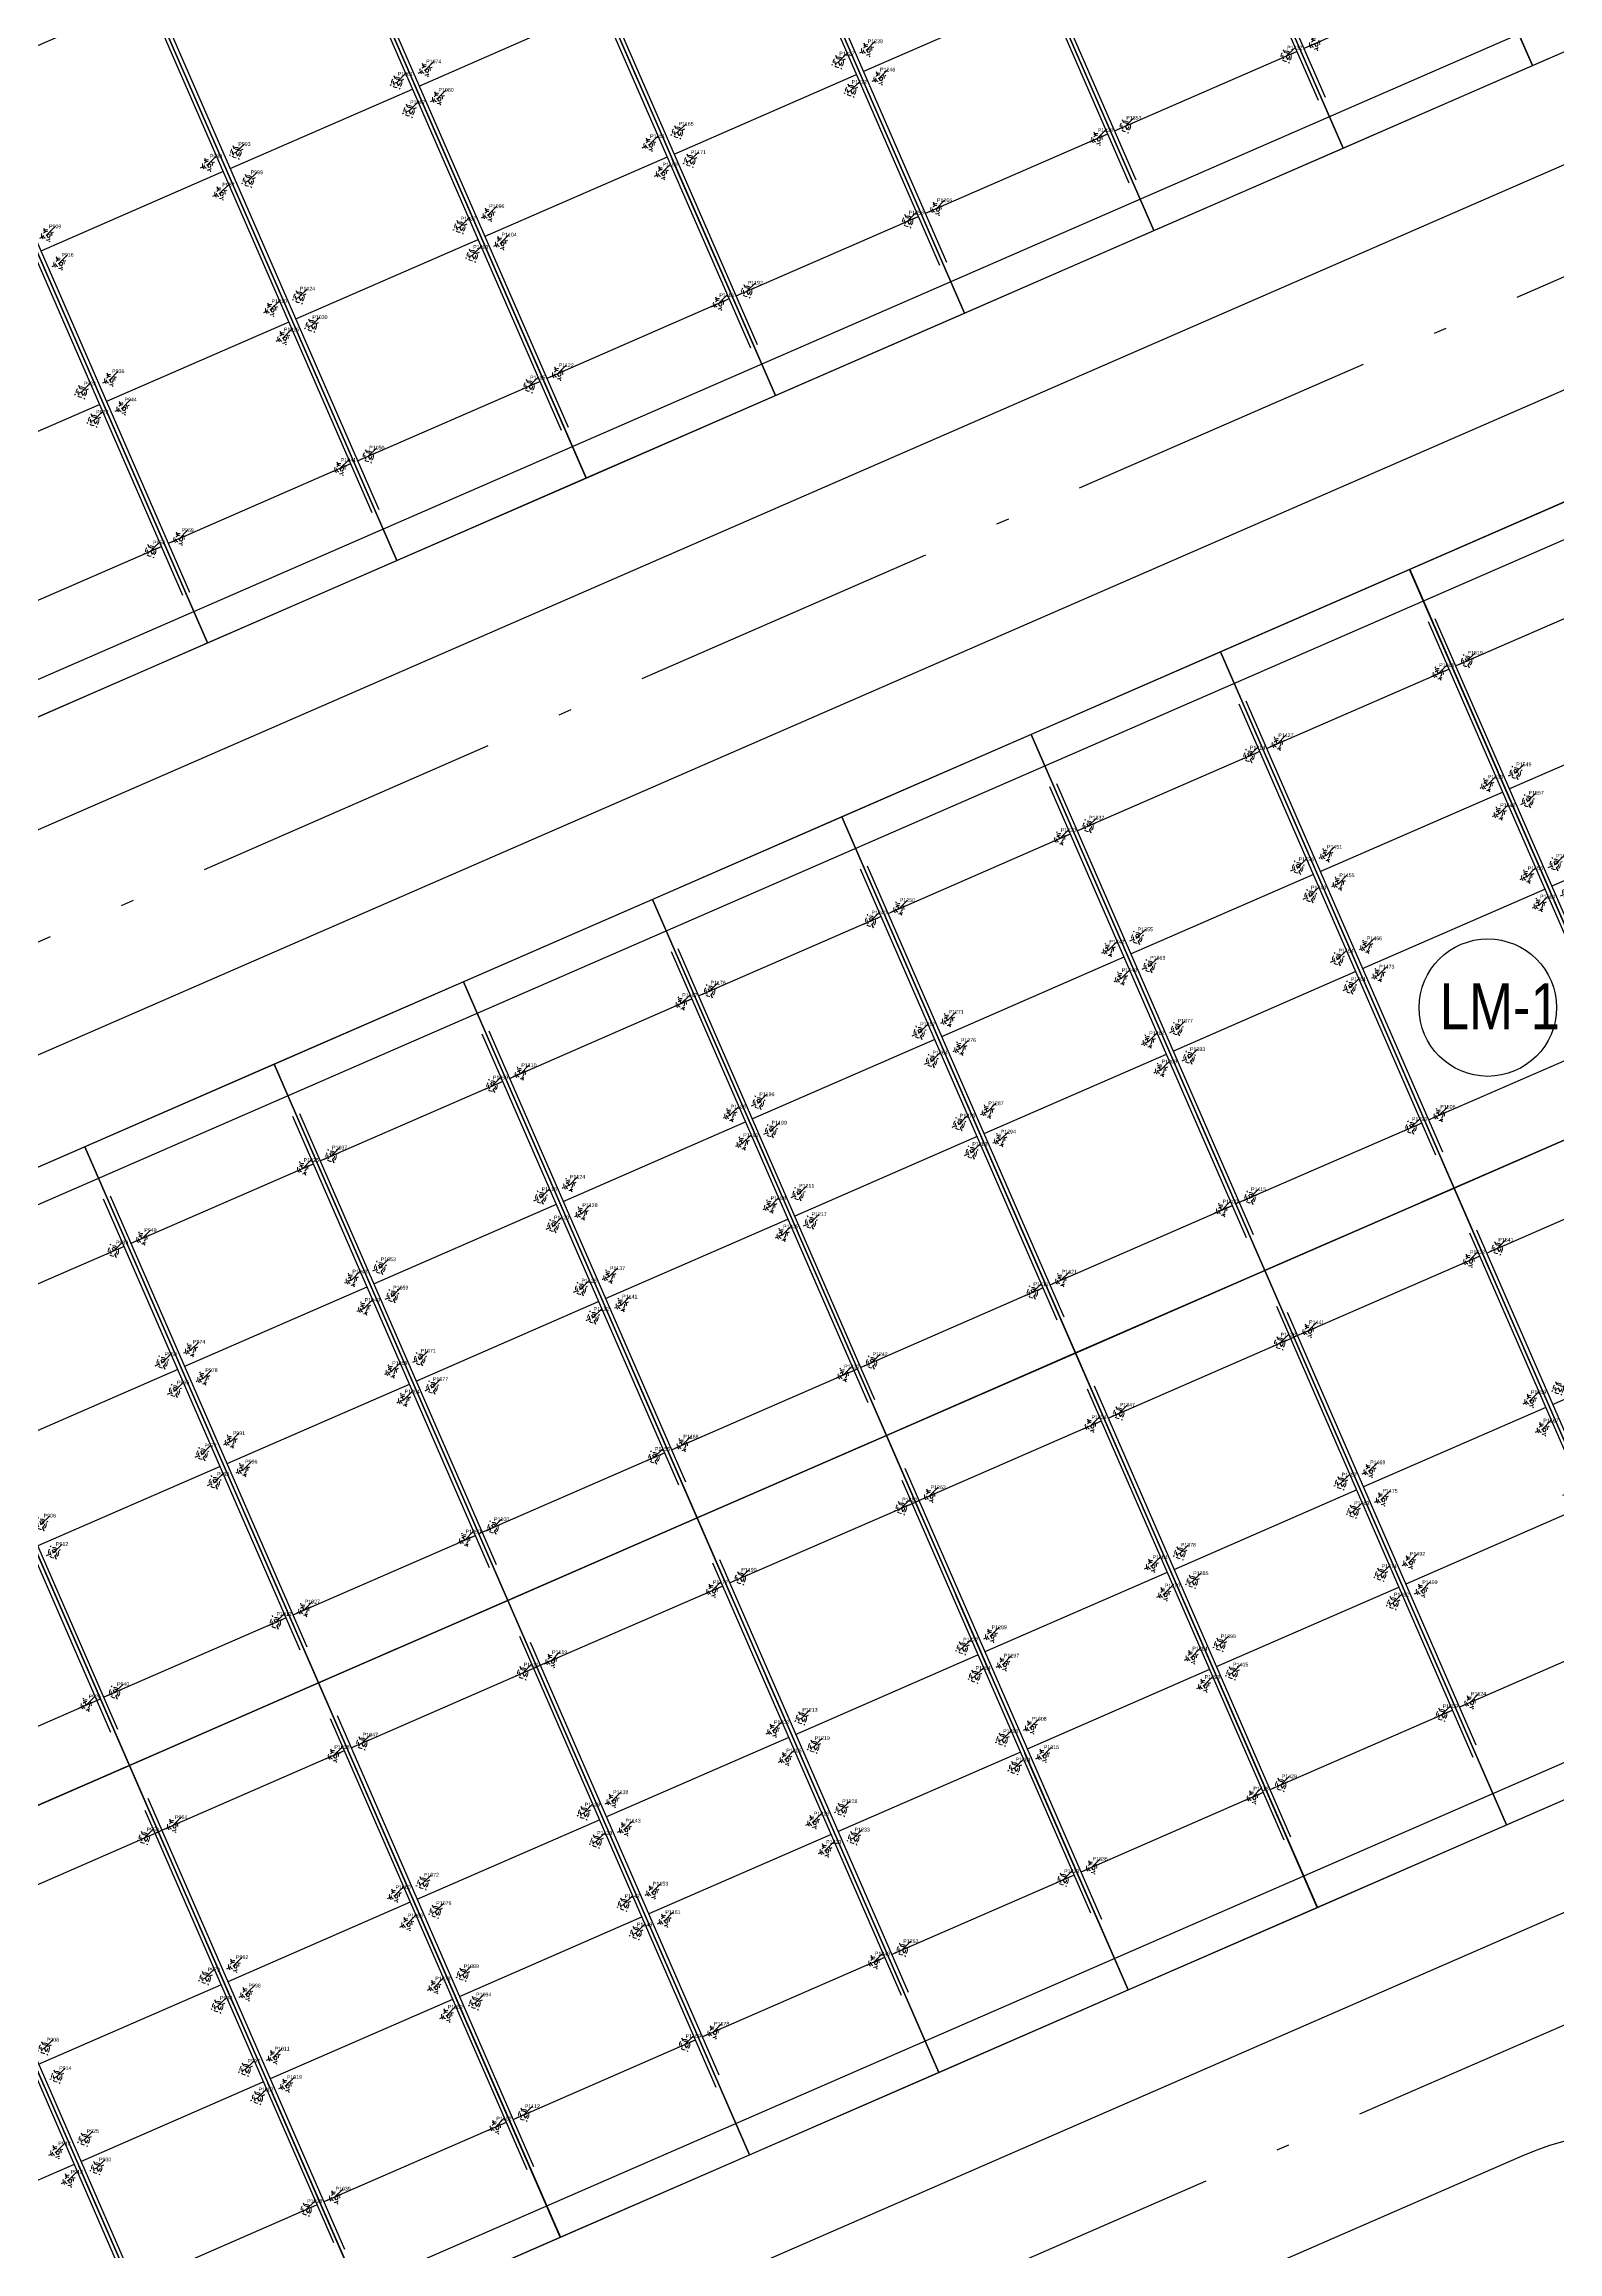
# Model space of a CAD drawing. Header units: millimetres. Extents: x 567980 to 569430, y 2065777 to 2066666.
# Drawn here: x 568720.2 to 568764.2, y 2066394.3 to 2066458.4 of the extents above; entities that cross this region are included whole.
import ezdxf
from ezdxf.enums import TextEntityAlignment as Align
from ezdxf.xclip import XClip

# ---------------------------------------------------------------- set-up
doc = ezdxf.new("R2010")
doc.units = ezdxf.units.MM
for name, pattern in [('ACAD_ISO10W100', [18.5, 12, -3, 0.5, -3]), ('CENTER', [3, 1.5, -0.5, 0.5, -0.5]), ('CENTER2', [1.125, 0.75, -0.125, 0.125, -0.125]), ('HIDDEN', [0.75, 0.5, -0.25]), ('Xref Grid (A1)$0$CENTER2', [1.125, 0.75, -0.125, 0.125, -0.125]), ('Xref Grid A16$0$CENTER2', [1.125, 0.75, -0.125, 0.125, -0.125])]:
    doc.linetypes.add(name, pattern=pattern)
for name, color, linetype in [('01.AXIS', 160, 'CENTER2'), ('13.BEAM', 8, 'Continuous'), ('CDC.01.AXIS', 160, 'CENTER2'), ('ChiaLo', 128, 'CENTER'), ('datOlienke', 42, 'Continuous'), ('LogDg', 7, 'Continuous'), ('LoLK', 6, 'Continuous'), ('RANHGIOI', 2, 'HIDDEN'), ('TimDg', 222, 'Continuous'), ('ViaHeS', 32, 'Continuous'), ('Xref Grid (A1)$0$01.AXIS', 160, 'Xref Grid (A1)$0$CENTER2'), ('Xref Grid A16$0$01.AXIS', 160, 'Xref Grid A16$0$CENTER2')]:
    doc.layers.add(name, color=color, linetype=linetype)
for name, color, linetype, lineweight in [('A-DIM', 251, 'Continuous', 15), ('A-KY HIEU', 34, 'Continuous', 20), ('A-NET THAY', 125, 'Continuous', 18), ('A-TUONG', 255, 'Continuous', 35), ('boDnv', 54, 'Continuous', 25), ('E- RANH GIOI', 1, 'CENTER', 13), ('kata_text', 254, 'Continuous', 30)]:
    doc.layers.add(name, color=color, linetype=linetype, lineweight=lineweight)
doc.styles.add('kata_dim', font='vnrms.shx', dxfattribs={"width": 0.66, "oblique": 7})
doc.styles.add('kata_text', font='arial.ttf', dxfattribs={"width": 0.8})
doc.styles.add('rms', font='romans.shx', dxfattribs={"width": 0.7, "bigfont": 'vns.shx'})
doc.styles.add('VNH', font='', dxfattribs={"height": 2.5})
doc.styles.get('VNH').set_extended_font_data('.VnArial NarrowH')
doc.linetypes.add('ADL', pattern='A,0.125,-0.15,["++",rms,S=0.5,R=0,X=0,Y=-0.2245],-1.35,1.125', length=2.75)
doc.dimstyles.new('kata_dim_iso', dxfattribs={"dimtxt": 2.5, "dimasz": 1.5, "dimexe": 1.5, "dimexo": 2.5, "dimtad": 1, "dimdec": 0, "dimzin": 0, "dimdsep": 46, "dimtxsty": 'kata_dim', "dimblk": 'kata_block_ArchTick', "dimcen": 0.09, "dimdle": 1.2, "dimclrd": 8, "dimclre": 8, "dimclrt": 3, "dimadec": 0, "dimazin": 0, "dimtfac": 1, "dimtdec": 0, "dimtix": 1, "dimtofl": 0, "dimtmove": 0, "dimatfit": 3, "dimfxl": 3.75, "dimfxlon": 1, "dimtolj": 1, "dimtzin": 0, "dimarcsym": 0})

# ---------------------------------------------------------------- blocks, each defined once
blk = doc.blocks.new('NEN')
at = {"layer": 'boDnv', "color": 10, "linetype": 'ADL', "ltscale": 0.25}
for points in [[(116.663, 150.753), (122.733, 148.551), (135.807, 122.411), (133.753, 116.749), (-8.129, 54.905), (-13.649, 57.26), (-23.763, 84.693), (-21.221, 90.652)], [(156.672, 80.693), (146.026, 101.979), (139.956, 104.181), (-3.204, 41.78), (-5.746, 35.822), (2.49, 13.482), (8.01, 11.127), (154.618, 75.032)]]:
    blk.add_lwpolyline(points, close=True, dxfattribs=at)
at = {"layer": 'ChiaLo', "ltscale": 5}
for p, q in [((76.212, 39.765), (62.395, 71.464)), ((70.712, 37.368), (56.895, 69.067)), ((65.212, 34.97), (51.395, 66.669)), ((59.712, 32.573), (45.895, 64.272)), ((54.212, 30.175), (40.394, 61.875)), ((48.711, 27.778), (34.894, 59.477)), ((43.211, 25.38), (29.394, 57.08)), ((37.711, 22.983), (23.894, 54.682)), ((32.211, 20.585), (18.394, 52.285)), ((26.711, 18.188), (12.893, 49.887))]:
    blk.add_line(p, q, dxfattribs=at)
for points in [[(130.171, 135.915), (-19.638, 70.615)], [(65.961, 86.109), (49.978, 122.777)], [(60.46, 83.711), (44.477, 120.379)], [(54.96, 81.314), (38.977, 117.982)], [(49.46, 78.917), (33.477, 115.585)], [(43.96, 76.519), (27.977, 113.187)], [(38.46, 74.122), (22.477, 110.79)], [(32.959, 71.724), (16.976, 108.392)], [(27.459, 69.327), (11.476, 105.995)], [(152.12, 92.029), (-2.661, 24.563)]]:
    blk.add_lwpolyline(points, dxfattribs=at)
at = {"layer": 'datOlienke'}
for points in [[(116.629, 151.829), (123.449, 149.355), (136.893, 122.474), (134.546, 116.004), (-8.125, 53.816), (-14.438, 56.509), (-24.839, 84.72), (-21.985, 91.41)], [(157.758, 80.756), (146.742, 102.783), (139.922, 105.257), (-3.967, 42.538), (-6.821, 35.849), (1.701, 12.732), (8.014, 10.038), (155.411, 74.287)]]:
    blk.add_lwpolyline(points, close=True, dxfattribs=at)
at = {"layer": 'LogDg'}
blk.add_lwpolyline([(34.296, -348.766, -0.124666), (14.114, -339.771, 0.262937), (-5.331, -336.771, -0.009345), (-40.959, -349.473), (-145.868, -384.68, 0.405257), (-155.456, -403.235), (-146.557, -432.72), (-158.046, -436.187), (-166.572, -407.936, 0.423227), (-185.704, -398.049), (-272.077, -427.035, 0.40652), (-277.181, -436.964), (-262.947, -483.397), (-271.552, -486.035), (-285.593, -440.232, 0.421949), (-295.787, -434.992), (-422.26, -477.436, 0.346831), (-427.684, -485.726), (-426.662, -497.249, 0.109851), (-417.21, -527.045), (-422.398, -530.058, -0.109851), (-432.639, -497.779), (-433.194, -491.512, 0.484967), (-443.708, -484.634), (-484.199, -498.222, 0.36701), (-492.228, -511.51), (-484.402, -560.012), (-490.326, -560.967), (-497.433, -516.92, 0.457512), (-512.889, -507.388), (-525.337, -511.314, 0.375227), (-533.554, -524.795, 0.049445), (-523.248, -562.118), (-518.404, -576.577), (-525.515, -578.96), (-530.307, -564.659, -0.044276), (-540.221, -530.036, 0.448349), (-555.614, -520.863), (-568.853, -525.038), (-576.072, -502.149), (-552.391, -494.681, 0.333336), (-544.003, -482.976), (-545.865, -397.305, 0.120559), (-569.998, -307.198), (-621.979, -219.712, 0.334943), (-635.359, -214.239), (-686.931, -227.855), (-689.803, -216.977), (-647.957, -205.93, 0.498191), (-640.704, -188.198), (-654.378, -165.183, -0.144979), (-668.853, -108.061), (-659.845, 118.23, 0.428088), (-671.924, 130.707), (-689.222, 130.58), (-689.305, 141.83), (-670.344, 141.969, 0.400474), (-658.442, 153.492), (-657.828, 168.904), (-656.06, 189.374), (-648.588, 188.728), (-650.341, 168.432), (-650.889, 154.678, 0.425345), (-638.921, 142.201), (-621.613, 142.328, 0.402651), (-609.707, 153.94), (-609.387, 163.859, -0.019867), (-608.227, 179.942), (-606.8, 192.652), (-600.838, 191.983), (-602.264, 179.273, 0.019867), (-603.39, 163.665), (-603.676, 154.802, 0.425871), (-591.594, 142.415), (-548.362, 142.733), (-548.28, 131.483), (-592.887, 131.155, 0.401789), (-604.791, 119.578), (-607.754, 35.571, -0.005984), (-607.983, 30.718, 0.462462), (-599.177, 22.287), (-555.377, 26.801), (-554.762, 20.832), (-603.242, 15.836, 0.355613), (-610.381, 8.689), (-613.794, -24.838, 0.475348), (-605.015, -33.606), (-508.268, -23.636, 0.016072), (-476.806, -19.368, 0.37392), (-470.138, -11.259), (-470.705, 9.348), (-464.707, 9.513), (-464.235, -7.648, 0.461916), (-454.747, -15.288), (-421.581, -8.993, 0.020567), (-382.015, 0.216), (-299.764, 22.963, 0.415004), (-292.798, 35.293), (-296.969, 50.218), (-285.412, 53.448), (-281.218, 38.439, 0.413423), (-268.921, 31.492), (-169.968, 58.858, 0.427702), (-164.496, 69.052), (-169.623, 84.754), (-163.92, 86.616), (-158.479, 69.956, 0.400853), (-148.742, 64.729), (-123.897, 71.6, 0.437327), (-113.795, 91.173), (-114.462, 93.013), (-128.551, 136.154), (-105.736, 143.605), (-91.769, 100.833), (-90.91, 98.466, 0.429754), (-70.957, 89.772, 0.001079), (-63.934, 92.766, 0.001474), (-62.342, 93.454), (-47.534, 99.909, 0.386536), (-43.126, 109.726), (-48.301, 125.574), (-42.598, 127.436), (-38.076, 113.59, 0.442444), (-27.275, 108.739), (111.617, 169.28, 0.414214), (115.754, 179.811), (109.361, 194.478), (114.861, 196.875), (121.255, 182.208, 0.414214), (131.785, 178.071), (252.97, 230.894), (276.872, 241.312), (291.579, 249.057, 0.419837), (295.267, 261.365), (290.95, 269.196), (301.459, 274.99), (306.058, 266.648, 0.408717), (318.136, 263.031), (326.546, 267.464), (332.148, 256.836), (324.233, 252.656, 0.419466), (320.555, 240.352), (397.092, 101.523, 0.433643), (408.413, 98.649), (440.787, 119.386), (444.023, 114.334), (410.428, 92.813, 0.395048), (407.737, 82.215), (451.056, 3.639, -0.005576), (472.219, -35.781, 0.422017), (490.066, -41.118), (502.995, -33.918), (514.672, -54.886), (500.295, -62.892, 0.404193), (495.052, -80.181), (502.502, -94.711), (491.824, -100.186), (485.095, -87.061, 0.424556), (467.192, -81.64), (316.164, -165.913), (307.211, -171.115, 0.396001), (304.075, -181.611), (326.147, -225.742), (318.098, -229.768), (296.726, -187.038, 0.432664), (285.552, -183.699), (178.072, -246.148, 0.389772), (174.86, -256.488), (194.1, -297.126), (188.677, -299.693), (170.231, -260.733, 0.439085), (158.982, -257.239), (145.496, -265.075, -0.013452), (97.701, -291.151, 0.262926), (86.853, -307.563, -0.162068), (76.015, -333.842, 0.270323), (72.318, -353.653), (79.981, -375.074), (57.383, -383.157), (49.72, -361.737, 0.270325), (34.296, -348.766)], format="xyb", dxfattribs=at)
for points in [[(-6.653, 51.185), (136.874, 113.746, 0.429738), (140.832, 124.658), (126.05, 154.214, 0.398858), (115.699, 157.969), (-24.481, 96.867, 0.397369), (-28.79, 86.766), (-17.356, 55.751, 0.431261)], [(-1.168, 12.049), (-9.545, 35.211, -0.395588), (-5.218, 45.265), (140.335, 108.71, -0.398858), (150.687, 104.955), (161.697, 82.941, -0.429738), (157.739, 72.029), (9.552, 7.436, -0.433088)], [(83.769, -96.579), (34.233, 2.462, -0.429738), (38.192, 13.375), (65.731, 25.379, -0.398858), (76.083, 21.623), (124.061, -74.306, -0.395833), (120.929, -84.799), (94.947, -99.916, -0.432836)]]:
    blk.add_lwpolyline(points, format="xyb", close=True, dxfattribs=at)
at = {"layer": 'LoLK'}
for points in [[(63.469, 106.84), (57.969, 104.443), (65.961, 86.109), (71.461, 88.506)], [(57.969, 104.443), (52.469, 102.045), (60.46, 83.711), (65.961, 86.109)], [(52.469, 102.045), (46.969, 99.648), (54.96, 81.314), (60.46, 83.711)], [(46.969, 99.648), (41.469, 97.251), (49.46, 78.917), (54.96, 81.314)], [(41.469, 97.251), (35.968, 94.853), (43.96, 76.519), (49.46, 78.917)], [(35.968, 94.853), (30.468, 92.456), (38.46, 74.122), (43.96, 76.519)], [(30.468, 92.456), (24.968, 90.058), (32.959, 71.724), (38.46, 74.122)], [(24.968, 90.058), (19.468, 87.661), (27.459, 69.327), (32.959, 71.724)], [(19.468, 87.661), (13.968, 85.263), (21.959, 66.929), (27.459, 69.327)], [(67.895, 73.862), (62.395, 71.464), (69.188, 55.88), (74.688, 58.278)], [(62.395, 71.464), (56.895, 69.067), (63.688, 53.483), (69.188, 55.88)], [(56.895, 69.067), (51.395, 66.669), (58.188, 51.086), (63.688, 53.483)], [(51.395, 66.669), (45.895, 64.272), (52.687, 48.688), (58.188, 51.086)], [(45.895, 64.272), (40.394, 61.875), (47.187, 46.291), (52.687, 48.688)], [(40.394, 61.875), (34.894, 59.477), (41.687, 43.893), (47.187, 46.291)], [(34.894, 59.477), (29.394, 57.08), (36.187, 41.496), (41.687, 43.893)], [(29.394, 57.08), (23.894, 54.682), (30.687, 39.098), (36.187, 41.496)], [(69.188, 55.88), (63.688, 53.483), (70.712, 37.368), (76.212, 39.765)], [(23.894, 54.682), (18.394, 52.285), (25.186, 36.701), (30.687, 39.098)], [(63.688, 53.483), (58.188, 51.086), (65.212, 34.97), (70.712, 37.368)], [(18.394, 52.285), (12.893, 49.887), (19.686, 34.303), (25.186, 36.701)], [(58.188, 51.086), (52.687, 48.688), (59.712, 32.573), (65.212, 34.97)], [(52.687, 48.688), (47.187, 46.291), (54.212, 30.175), (59.712, 32.573)], [(47.187, 46.291), (41.687, 43.893), (48.711, 27.778), (54.212, 30.175)], [(41.687, 43.893), (36.187, 41.496), (43.211, 25.38), (48.711, 27.778)], [(36.187, 41.496), (30.687, 39.098), (37.711, 22.983), (43.211, 25.38)], [(30.687, 39.098), (25.186, 36.701), (32.211, 20.585), (37.711, 22.983)], [(25.186, 36.701), (19.686, 34.303), (26.711, 18.188), (32.211, 20.585)], [(19.686, 34.303), (14.186, 31.906), (17.383, 24.572), (21.21, 15.791), (26.711, 18.188)]]:
    blk.add_lwpolyline(points, close=True, dxfattribs=at)
at = {"layer": 'RANHGIOI', "color": 1, "ltscale": 9, "const_width": 1}
blk.add_lwpolyline([(460, -51.299, 0.006594), (435.293, -5.051), (303.078, 234.769), (284.672, 225.077), (-55.993, 76.586), (-56.839, 76.223, -0.005137), (-90.743, 62.093), (-377.217, -17.133, -0.020567), (-418.225, -26.678), (-463.443, -35.259, -0.021218), (-506.422, -41.541), (-623.638, -53.62), (-626.464, -70.884, 0.128574), (-620.42, -135.36), (-615.505, -148.86, 0.039408), (-607.143, -167.188), (-594.172, -190.555), (-547.57, -259.493, -0.11987), (-522.704, -326.397), (-507.917, -451.947), (-504.475, -473.277), (-499.271, -471.636), (-50.48, -321.024, 0.050684), (130.425, -239.135), (301.319, -139.843)], format="xyb", close=True, dxfattribs=at)
at = {"layer": 'RANHGIOI', "color": 5, "ltscale": 20, "const_width": 3}
blk.add_lwpolyline([(77.126, -402.722), (-90.743, 62.093)], dxfattribs=at)
at = {"layer": 'TimDg', "linetype": 'ACAD_ISO10W100', "ltscale": 0.75}
blk.add_lwpolyline([(-618.456, -41.023), (-507.652, -29.604, 0.021218), (-465.681, -23.47), (-420.462, -14.888, 0.020567), (-380.415, -5.567), (-94.607, 73.475, 0.005041), (-61.569, 87.252, 0.001474), (-59.945, 87.954), (279.472, 235.9), (307.904, 250.872)], format="xyb", dxfattribs=at)
for points in [[(80.71, -412.741), (34.278, -282.941), (-103.138, 96.993), (-128.229, 173.827)], [(150.079, 116.23), (-16.139, 43.778)], [(170.944, 74.512), (-58.789, -25.625)]]:
    blk.add_lwpolyline(points, dxfattribs=at)
at = {"layer": 'ViaHeS', "elevation": 0}
blk.add_lwpolyline([(-483.362, -504.27), (-441.21, -490.124), (-436.029, -493.514), (-435.627, -498.044, 0.109851), (-424.993, -531.564), (-414.615, -525.539, -0.109851), (-423.674, -496.984), (-424.342, -489.445), (-420.001, -483.006), (-295.249, -441.14), (-289.043, -444.33), (-275.854, -487.354), (-258.645, -482.078), (-271.972, -438.601), (-268.698, -432.23), (-181.634, -403.012), (-172.975, -407.486), (-163.79, -437.92), (-140.813, -430.986), (-150.211, -399.847), (-145.597, -390.918), (-39.026, -355.153, 0.008545), (-6.235, -343.522, -0.249193), (12.375, -345.964, 0.09975), (30.772, -354.181, -0.256949), (45.215, -366.957), (51.733, -385.178), (85.63, -373.053), (79.112, -354.831, -0.256949), (82.174, -335.793, 0.136918), (92.607, -310.438, -0.249193), (103.308, -295.017, 0.012659), (148.511, -270.262), (162.157, -262.333), (168.62, -264.341), (185.966, -300.977), (196.811, -295.842), (179.033, -258.291), (181.216, -251.26), (287.384, -189.574), (293.944, -191.534), (314.073, -231.781), (330.172, -223.729), (309.538, -182.474), (311.625, -175.49), (319.134, -171.127), (408.277, -121.386), (412.274, -122.589), (434.351, -165.321), (442.347, -161.19), (420.137, -118.201), (421.38, -114.074), (470.335, -86.758), (479.641, -89.576), (486.485, -102.924), (507.841, -91.973), (500.499, -77.654), (503.421, -68.019), (517.591, -60.128), (500.076, -28.676), (486.971, -35.974), (477.625, -33.17, 0.0056), (456.311, 6.536), (412.324, 86.322), (414.12, 93.398), (444.832, 113.071), (439.977, 120.649), (409.766, 101.296), (403.142, 102.978), (327.714, 239.794), (330.524, 249.193), (334.945, 251.528), (323.749, 272.772), (318.926, 270.23), (309.354, 273.096), (306.713, 277.887), (285.696, 266.299), (288.11, 261.921), (285.295, 252.529), (274.271, 246.724), (129.387, 183.571), (122.806, 186.157), (117.612, 198.074), (106.611, 193.279), (111.806, 181.362), (109.22, 174.781), (26.33, 138.65), (-29.869, 114.154), (-36.004, 116.909), (-39.746, 128.368), (-51.153, 124.642), (-47.055, 112.092), (-50.086, 105.341), (-75.921, 94.08), (-84.511, 97.937), (-100.033, 145.467), (-134.254, 134.292), (-118.657, 86.529), (-123.231, 78.009), (-150.258, 70.535), (-156.629, 73.955), (-161.068, 87.547), (-172.475, 83.822), (-168.207, 70.753), (-171.474, 64.667), (-269.546, 37.545), (-275.711, 41.028), (-279.634, 55.063), (-302.748, 48.603), (-298.843, 34.63), (-302.316, 28.482), (-383.614, 5.999, -0.020567), (-422.7, -3.099), (-456.246, -9.465), (-461.296, -5.399), (-461.708, 9.595), (-473.703, 9.265), (-473.239, -7.637), (-478.028, -13.489, -0.015955), (-508.883, -17.667), (-606.147, -27.691), (-610.614, -23.229), (-607.49, 7.461), (-602.01, 12.947), (-554.455, 17.848), (-555.685, 29.785), (-600.448, 25.172), (-605.043, 29.645, 0.007073), (-604.756, 35.466), (-601.912, 116.095), (-594.665, 123.142), (-548.221, 123.483), (-548.421, 150.733), (-593.42, 150.402), (-600.493, 157.35, -0.027886), (-599.283, 178.939), (-597.857, 191.648), (-609.782, 192.987), (-611.208, 180.277, 0.019867), (-612.385, 163.955), (-612.597, 157.389), (-619.823, 150.342), (-639.316, 150.198), (-646.998, 158.133), (-646.598, 168.196), (-644.852, 188.405), (-659.796, 189.697), (-661.572, 169.14), (-662.014, 158.023), (-670.332, 149.97), (-689.364, 149.83), (-689.163, 122.58), (-671.417, 122.71), (-663.736, 114.776), (-672.6, -107.912, 0.144979), (-657.602, -167.099), (-644.687, -188.836), (-648.335, -197.756), (-691.845, -209.242), (-684.889, -235.59), (-633.86, -222.118), (-622.039, -226.953), (-573.255, -309.058, -0.120474), (-549.614, -397.387), (-547.842, -478.902), (-555.298, -489.306), (-577.876, -496.427), (-567.048, -530.76), (-552.743, -526.248), (-543.713, -531.719, 0.042979), (-533.836, -565.928), (-529.071, -580.151), (-514.848, -575.386), (-519.719, -560.846, -0.045576), (-529.315, -527.166), (-523.005, -516.87), (-508.247, -512.215), (-500.456, -517.02), (-493.287, -561.445), (-481.44, -559.534), (-488.883, -513.408), (-483.362, -504.27)], format="xyb", dxfattribs=at)
at = {"layer": 'ViaHeS'}
for points in [[(116.629, 151.829), (123.449, 149.355), (136.893, 122.474), (134.546, 116.004), (-8.125, 53.816), (-14.438, 56.509), (-24.839, 84.72), (-21.985, 91.41)], [(157.758, 80.756), (146.742, 102.783), (139.922, 105.257), (-3.967, 42.538), (-6.821, 35.849), (1.701, 12.732), (8.014, 10.038), (155.411, 74.287)]]:
    blk.add_lwpolyline(points, close=True, dxfattribs=at)
blk = doc.blocks.new('NEN M01')
at = {"layer": 'datOlienke'}
blk.add_lwpolyline([(4.737, 4.993), (3.439, 29.587), (-1.824, 34.58), (-158.789, 34.58), (-164.078, 29.588), (-165.502, 4.992), (-160.791, 0), (0, 0)], close=True, dxfattribs=at)
at = {"layer": 'LoLK'}
for points in [[(-134.396, 34.58), (-140.396, 34.58), (-140.396, 17.58), (-134.396, 17.58)], [(-128.396, 34.58), (-134.396, 34.58), (-134.396, 17.58), (-128.396, 17.58)], [(-122.396, 34.58), (-128.396, 34.58), (-128.396, 17.58), (-122.396, 17.58)], [(-116.396, 34.58), (-122.396, 34.58), (-122.396, 17.58), (-116.396, 17.58)], [(-110.396, 34.58), (-116.396, 34.58), (-116.396, 17.58), (-110.396, 17.58)], [(-104.396, 34.58), (-110.396, 34.58), (-110.396, 17.58), (-104.396, 17.58)], [(-98.396, 34.58), (-104.396, 34.58), (-104.396, 17.58), (-98.396, 17.58)], [(-92.396, 34.58), (-98.396, 34.58), (-98.396, 17.58), (-92.396, 17.58)], [(-86.396, 34.58), (-92.396, 34.58), (-92.396, 17.58), (-86.396, 17.58)], [(-80.396, 34.58), (-86.396, 34.58), (-86.396, 17.58), (-80.396, 17.58)], [(-140.396, 17.58), (-146.396, 17.58), (-146.396, 9.58), (-146.396, 0), (-140.396, 0)], [(-134.396, 17.58), (-140.396, 17.58), (-140.396, 0), (-134.396, 0)], [(-128.396, 17.58), (-134.396, 17.58), (-134.396, 0), (-128.396, 0)], [(-122.396, 17.58), (-128.396, 17.58), (-128.396, 0), (-122.396, 0)], [(-116.396, 17.58), (-122.396, 17.58), (-122.396, 0), (-116.396, 0)], [(-110.396, 17.58), (-116.396, 17.58), (-116.396, 0), (-110.396, 0)], [(-104.396, 17.58), (-110.396, 17.58), (-110.396, 0), (-104.396, 0)], [(-98.396, 17.58), (-104.396, 17.58), (-104.396, 0), (-98.396, 0)], [(-92.396, 17.58), (-98.396, 17.58), (-98.396, 0), (-92.396, 0)], [(-86.396, 17.58), (-92.396, 17.58), (-92.396, 0), (-86.396, 0)]]:
    blk.add_lwpolyline(points, close=True, dxfattribs=at)
blk = doc.blocks.new('A$C758D662A')
at = {"linetype": 'HIDDEN', "ltscale": 500}
for radius in [300, 200]:
    blk.add_circle((0, 0), radius, dxfattribs=at)
at = {"layer": 'CDC.01.AXIS', "ltscale": 200}
for p, q in [((437, 0), (-437, 0)), ((0, 437), (0, -437))]:
    blk.add_line(p, q, dxfattribs=at)
blk = doc.blocks.new('A11 - 2')
at = {"layer": 'Xref Grid A16$0$01.AXIS', "ltscale": 500}
for p, q in [((0.11, -1.086), (0.11, -15.387)), ((5.89, -1.086), (5.89, -15.387)), ((0.11, -2.11), (6, -2.11)), ((0.11, -6.91), (5.89, -6.91)), ((0.11, -9.99), (5.89, -9.99)), ((0.11, -13.89), (5.89, -13.89))]:
    blk.add_line(p, q, dxfattribs=at)
at = {"xscale": 0.0005, "yscale": 0.0005, "zscale": 0.0005}
for p in [(0.45, -2.11), (5.55, -2.11), (0.45, -6.55), (5.55, -6.55), (0.45, -7.45), (5.55, -7.45), (0.45, -9.45), (5.55, -9.45), (0.45, -10.35), (5.55, -10.35), (0.45, -13.89), (5.55, -13.89)]:
    blk.add_blockref('A$C758D662A', p, dxfattribs=at)
blk = doc.blocks.new('A16 - 2')
at = {"layer": 'Xref Grid A16$0$01.AXIS', "ltscale": 500}
for p, q in [((0.11, -1.37), (0.11, -15.086)), ((5.89, -1.37), (5.89, -15.086)), ((0.11, -2.11), (6, -2.11)), ((0.11, -6.91), (5.89, -6.91)), ((0.11, -9.99), (5.89, -9.99)), ((0.11, -13.89), (5.89, -13.89))]:
    blk.add_line(p, q, dxfattribs=at)
at = {"xscale": 0.0005, "yscale": 0.0005, "zscale": 0.0005}
for p in [(0.45, -2.11), (5.55, -2.11), (0.45, -6.55), (5.55, -6.55), (0.45, -7.45), (5.55, -7.45), (0.45, -9.45), (5.55, -9.45), (0.45, -10.35), (5.55, -10.35), (0.45, -13.89), (5.55, -13.89)]:
    blk.add_blockref('A$C758D662A', p, dxfattribs=at)
blk = doc.blocks.new('A16 SAO - 2')
at = {"layer": 'Xref Grid A16$0$01.AXIS', "ltscale": 500}
for p, q in [((0.11, -1.086), (0.11, -15.387)), ((5.89, -1.086), (5.89, -15.387)), ((0.11, -2.11), (6, -2.11)), ((0.11, -6.91), (5.89, -6.91)), ((0.11, -9.99), (5.89, -9.99)), ((0.11, -13.89), (5.89, -13.89))]:
    blk.add_line(p, q, dxfattribs=at)
at = {"xscale": 0.0005, "yscale": 0.0005, "zscale": 0.0005}
for p in [(0.45, -2.11), (5.55, -2.11), (0.45, -6.55), (5.55, -6.55), (0.45, -7.45), (5.55, -7.45), (0.45, -9.45), (5.55, -9.45), (0.45, -10.35), (5.55, -10.35), (0.45, -13.89), (5.55, -13.89)]:
    blk.add_blockref('A$C758D662A', p, dxfattribs=at)
blk = doc.blocks.new('A11 SAO-2')
at = {"layer": 'Xref Grid A16$0$01.AXIS', "ltscale": 500}
for p, q in [((0.11, -1.086), (0.11, -15.387)), ((5.89, -1.086), (5.89, -15.387)), ((0.11, -2.11), (5.89, -2.11)), ((0.11, -6.91), (5.89, -6.91)), ((0.11, -9.99), (5.89, -9.99)), ((0.11, -13.89), (5.89, -13.89))]:
    blk.add_line(p, q, dxfattribs=at)
at = {"xscale": 0.0005, "yscale": 0.0005, "zscale": 0.0005}
for p in [(0.45, -2.11), (5.55, -2.11), (0.45, -6.55), (5.55, -6.55), (0.45, -7.45), (5.55, -7.45), (0.45, -9.45), (5.55, -9.45), (0.45, -10.35), (5.55, -10.35), (0.45, -13.89), (5.55, -13.89)]:
    blk.add_blockref('A$C758D662A', p, dxfattribs=at)
blk = doc.blocks.new('NEN H01')
at = {"layer": 'datOlienke'}
blk.add_lwpolyline([(-2.11, 40), (3.153, 35.007), (4.737, 4.993), (0, 0), (-155.636, 0), (-160.347, 4.992), (-158.608, 35.008), (-153.319, 40)], close=True, dxfattribs=at)
at = {"layer": 'LoLK'}
for points in [[(-116.818, 20), (-122.818, 20), (-122.818, 0), (-116.818, 0)], [(-110.818, 20), (-116.818, 20), (-116.818, 0), (-110.818, 0)], [(-104.818, 20), (-110.818, 20), (-110.818, 0), (-104.818, 0)], [(-98.818, 20), (-104.818, 20), (-104.818, 0), (-98.818, 0)], [(-92.818, 20), (-98.818, 20), (-98.818, 0), (-92.818, 0)], [(-86.818, 20), (-92.818, 20), (-92.818, 0), (-86.818, 0)], [(-80.818, 20), (-86.818, 20), (-86.818, 0), (-80.818, 0)], [(-74.818, 20), (-80.818, 20), (-80.818, 0), (-74.818, 0)], [(-68.818, 20), (-74.818, 20), (-74.818, 0), (-68.818, 0)]]:
    blk.add_lwpolyline(points, close=True, dxfattribs=at)
blk = doc.blocks.new('pile Plan')
at = {"xscale": 0.5, "yscale": 0.5, "zscale": 0.5}
for p in [(340, 14779), (5440.000004, 14779), (340, 9630), (5440.000004, 9630), (340, 8730), (5440.000004, 8730), (340, 5040), (5440.000004, 5040), (340, 4140), (5440.000004, 4140), (340, -1), (5440.000004, -1)]:
    blk.add_blockref('A$C758D662A', p, dxfattribs=at)
blk = doc.blocks.new('A5 - 2')
at = {"layer": 'Xref Grid (A1)$0$01.AXIS', "ltscale": 500}
for p, q in [((0.11, -1.086), (0.11, -18.434)), ((5.89, -1.086), (5.89, -18.434)), ((0.11, -2.11), (5.89, -2.11)), ((0.11, -7.62), (5.89, -7.62)), ((0.11, -12.39), (5.89, -12.39)), ((0.11, -16.89), (5.89, -16.89))]:
    blk.add_line(p, q, dxfattribs=at)
at = {"xscale": 0.001, "yscale": 0.001, "zscale": 0.001}
blk.add_blockref('pile Plan', (0.11, -16.89), dxfattribs=at)
blk = doc.blocks.new('A1 - 2')
at = {"layer": 'Xref Grid (A1)$0$01.AXIS', "ltscale": 500}
for p, q in [((0.11, -1.086), (0.11, -18.434)), ((5.89, -1.086), (5.89, -18.434)), ((0.11, -2.11), (5.89, -2.11)), ((0.11, -7.62), (5.89, -7.62)), ((0.11, -12.39), (5.89, -12.39)), ((0.11, -16.89), (5.89, -16.89))]:
    blk.add_line(p, q, dxfattribs=at)
at = {"xscale": 0.001, "yscale": 0.001, "zscale": 0.001}
blk.add_blockref('pile Plan', (0.11, -16.89), dxfattribs=at)
blk = doc.blocks.new('T2 CUM A7')
at = {"layer": '01.AXIS', "ltscale": 500}
for p, q in [((0.11, 0.914), (0.11, -14.466)), ((7.89, 0.914), (7.89, -14.466)), ((8.11, 0.914, 0), (8.11, -14.322, 0)), ((14.89, 0.914, 0), (14.89, -14.322, 0)), ((19.11, 0.914, 0), (19.11, -13.297, 0)), ((25.89, 0.914, 0), (25.89, -13.297, 0)), ((26.11, 0.914, 0), (26.11, -13.543, 0)), ((33.89, 0.914, 0), (33.89, -13.543, 0)), ((0.05, -0.11), (7.89, -0.11)), ((14.94, -0.11, 0), (8.11, -0.11, 0)), ((19.05, -0.11, 0), (25.89, -0.11, 0)), ((26.11, -0.11, 0), (33.89, -0.11, 0)), ((26.11, -3.71, 0), (33.89, -3.71, 0)), ((14.89, -4.41, 0), (8.11, -4.41, 0)), ((19.11, -4.11, 0), (25.89, -4.11, 0)), ((0.11, -5.21), (7.89, -5.21)), ((26.11, -7.28, 0), (33.89, -7.28, 0)), ((19.11, -8.13, 0), (25.89, -8.13, 0)), ((0.11, -8.81), (7.89, -8.81)), ((14.89, -8.43, 0), (8.11, -8.43, 0)), ((30.014, -11.32, 0), (33.89, -11.32, 0)), ((26.11, -11.7, 0), (29.38, -11.7, 0)), ((0.11, -12.85), (7.89, -12.85))]:
    blk.add_line(p, q, dxfattribs=at)
at = {"layer": '01.AXIS', "ltscale": 500, "elevation": 0}
for points in [[(19.11, -12.153), (25.89, -11.724)], [(14.89, -12.41), (8.11, -12.84)]]:
    blk.add_lwpolyline(points, dxfattribs=at)
at = {"layer": '13.BEAM', "ltscale": 500}
blk.add_line((7.442, -13.011), (7.443, -13.011), dxfattribs=at)
at = {"yscale": 0.0005, "zscale": 0.0005}
for p, xscale in [((0.2, -0.11), 0.0005), ((7.55, -0.11), -0.0005), ((8.45, -0.11, 0), 0.0005), ((14.79, -0.11, 0), -0.0005), ((19.2, -0.11, 0), 0.0005), ((25.55, -0.11, 0), -0.0005), ((26.45, 0.34), 0.0005), ((30.17, -0.11, 0), 0.0005), ((33.85, 0.34), 0.0005), ((26.45, -0.56), 0.0005), ((33.85, -0.56), 0.0005), ((26.45, -3.32), 0.0005), ((33.89, -3.32), 0.0005), ((8.45, -3.82, 0), 0.0005), ((14.89, -3.82, 0), -0.0005), ((19.11, -3.66, 0), 0.0005), ((25.55, -3.66, 0), -0.0005), ((0.11, -4.71), 0.0005), ((19.11, -4.56, 0), 0.0005), ((25.55, -4.56, 0), -0.0005), ((26.45, -4.22), 0.0005), ((33.89, -4.22), 0.0005), ((8.45, -4.72, 0), 0.0005), ((14.89, -4.72, 0), -0.0005), ((0.11, -5.61), 0.0005), ((26.45, -6.87), 0.0005), ((33.89, -6.87, 0), 0.0005), ((8.45, -7.84, 0), 0.0005), ((14.89, -7.845, 0), -0.0005), ((19.11, -7.54, 0), 0.0005), ((25.55, -7.54, 0), -0.0005), ((26.45, -7.77), 0.0005), ((33.89, -7.77, 0), 0.0005), ((0.11, -8.22), 0.0005), ((7.55, -8.22), -0.0005), ((19.11, -8.44, 0), 0.0005), ((25.55, -8.44, 0), -0.0005), ((0.11, -9.12), 0.0005), ((7.55, -9.12), -0.0005), ((8.45, -8.74, 0), 0.0005), ((14.89, -8.745, 0), -0.0005), ((33.89, -9.267), 0.0005), ((0.11, -11.64), 0.0005), ((25.55, -11.725, 0), -0.0005), ((26.45, -11.25, 0), 0.0005), ((31.457, -11.32, 0), 0.0005), ((32.357, -11.32, 0), 0.0005), ((19.21, -12.15, 0), 0.0005), ((26.45, -12.15, 0), 0.0005), ((7.55, -12.873), -0.0005), ((8.45, -12.856, 0), 0.0005), ((14.793, -12.42, 0), -0.0005)]:
    blk.add_blockref('A$C758D662A', p, dxfattribs=dict(at, xscale=xscale))
at = {"yscale": 0.0005, "zscale": 0.0005, "rotation": 270}
for p, xscale in [((5.41, -0.11), 0.0005), ((6.31, -0.11), 0.0005), ((7.55, -4.86), -0.0005), ((7.55, -5.76), -0.0005), ((1.47, -13.25), 0.0005), ((2.37, -13.25), 0.0005)]:
    blk.add_blockref('A$C758D662A', p, dxfattribs=dict(at, xscale=xscale))
blk = doc.blocks.new('kata_block_ArchTick')
at = {"color": 8}
blk.add_line((1, 0), (-1, 0), dxfattribs=at)
at = {"color": 8, "const_width": 0.15}
blk.add_lwpolyline([(-0.5, -0.5), (0.5, 0.5)], dxfattribs=at)
blk = doc.blocks.new('A$C33BC4D2A')
at = {"layer": 'A-KY HIEU', "color": 0, "const_width": 1.022}
blk.add_lwpolyline([(14.345, -292.097), (14.345, -4.903), (414.985, -4.903), (414.985, -292.097)], close=True, dxfattribs=at)
at = {"layer": 'Defpoints', "color": 125}
blk.add_lwpolyline([(0, -297), (420, -297), (420, 0), (0, 0)], close=True, dxfattribs=at)
blk = doc.blocks.new('*U58')
at = {"color": 0, "ltscale": 0.8, "style": 'kata_text', "width": 0.8, "flags": 1}
blk.add_attdef('CHU_THICH', text='', height=2.2, dxfattribs=at).set_placement((0, 0), align=Align.MIDDLE_CENTER)
at = {"color": 0, "ltscale": 0.8, "style": 'kata_text', "width": 0.8}
blk.add_attdef('TEN', text='', height=2.2, dxfattribs=at).set_placement((5, 5), align=Align.MIDDLE_CENTER)
at = {"layer": 'Defpoints'}
blk.add_leader([(0, 0), (5, 5)], dimstyle='kata_dim_iso', override={"dimasz": 0.6, "dimgap": 0.625, "dimtad": 0}, dxfattribs=at)
blk = doc.blocks.new('A$C1AAD29DE')
at = {"layer": 'kata_text', "xscale": 50, "yscale": 50, "zscale": 50}
for p, values in [((116297, 20941, 0), {'TEN': 'P1238'}), ((103420, 20352, 0), {'TEN': 'P1074'}), ((115469, 20581, 0), {'TEN': 'P1227'}), ((128528, 20755, 0), {'TEN': 'P1432'}), ((102592, 19991, 0), {'TEN': 'P1061'}), ((115830, 19753, 0), {'TEN': 'P1232'}), ((116658, 20114, 0), {'TEN': 'P1246'}), ((102953, 19164, 0), {'TEN': 'P1067'}), ((103781, 19524, 0), {'TEN': 'P1080'}), ((110779, 18536, 0), {'TEN': 'P1165'}), ((123837, 18710, 0), {'TEN': 'P1353'}), ((97901, 17947, 0), {'TEN': 'P993'}), ((109951, 18175, 0), {'TEN': 'P1151'}), ((123009, 18349, 0), {'TEN': 'P1338'}), ((97073, 17586, 0), {'TEN': 'P980'}), ((98262, 17119, 0), {'TEN': 'P999'}), ((110312, 17347, 0), {'TEN': 'P1159'}), ((111139, 17708, 0), {'TEN': 'P1171'}), ((97434, 16758, 0), {'TEN': 'P987'}), ((105260, 16130, 0), {'TEN': 'P1096'}), ((117490, 15944, 0), {'TEN': 'P1256'}), ((118318, 16305, 0), {'TEN': 'P1266'}), ((92382, 15541, 0), {'TEN': 'P909'}), ((104432, 15770, 0), {'TEN': 'P1087'}), ((105621, 15303, 0), {'TEN': 'P1104'}), ((92743, 14713, 0), {'TEN': 'P916'}), ((104793, 14942, 0), {'TEN': 'P1093'}), ((112800, 13899, 0), {'TEN': 'P1192'}), ((98913, 13364, 0), {'TEN': 'P1010'}), ((99741, 13725, 0), {'TEN': 'P1024'}), ((111972, 13539, 0), {'TEN': 'P1181'}), ((100102, 12897, 0), {'TEN': 'P1030'}), ((99274, 12536, 0), {'TEN': 'P1016'}), ((94223, 11319, 0), {'TEN': 'P936'}), ((107281, 11494, 0), {'TEN': 'P1122'}), ((93395, 10959, 0), {'TEN': 'P924'}), ((106453, 11133, 0), {'TEN': 'P1115'}), ((93756, 10131, 0), {'TEN': 'P929'}), ((94583, 10492, 0), {'TEN': 'P944'}), ((100934, 8728, 0), {'TEN': 'P1041'}), ((101762, 9088, 0), {'TEN': 'P1050'}), ((95416, 6322, 0), {'TEN': 'P956'}), ((96244, 6683, 0), {'TEN': 'P969'}), ((133790, 3108, 0), {'TEN': 'P1519'}), ((132962, 2747, 0), {'TEN': 'P1505'}), ((127444, 341, 0), {'TEN': 'P1414'}), ((128271, 702, 0), {'TEN': 'P1427'}), ((135209, -148, 0), {'TEN': 'P1549'}), ((134381, -509, 0), {'TEN': 'P1533'}), ((134742, -1337, 0), {'TEN': 'P1542'}), ((135570, -976, 0), {'TEN': 'P1557'}), ((121925, -2064, 0), {'TEN': 'P1320'}), ((122753, -1703, 0), {'TEN': 'P1332'}), ((129691, -2554, 0), {'TEN': 'P1451'}), ((136372, -2816, 0), {'TEN': 'P1573'}), ((128863, -2915, 0), {'TEN': 'P1436'}), ((130051, -3381, 0), {'TEN': 'P1455'}), ((135544, -3176, 0), {'TEN': 'P1556'}), ((117234, -4109, 0), {'TEN': 'P1250'}), ((129224, -3742, 0), {'TEN': 'P1443'}), ((135905, -4004, 0), {'TEN': 'P1564'}), ((116406, -4470, 0), {'TEN': 'P1240'}), ((123344, -5320, 0), {'TEN': 'P1342'}), ((124172, -4959, 0), {'TEN': 'P1355'}), ((130853, -5221, 0), {'TEN': 'P1466'}), ((124533, -5787, 0), {'TEN': 'P1363'}), ((130025, -5582, 0), {'TEN': 'P1454'}), ((131214, -6049, 0), {'TEN': 'P1473'}), ((111715, -6514, 0), {'TEN': 'P1176'}), ((123705, -6148, 0), {'TEN': 'P1349'}), ((130386, -6410, 0), {'TEN': 'P1461'}), ((110888, -6875, 0), {'TEN': 'P1167'}), ((118653, -7365, 0), {'TEN': 'P1271'}), ((117826, -7726, 0), {'TEN': 'P1257'}), ((124507, -7988, 0), {'TEN': 'P1362'}), ((125335, -7627, 0), {'TEN': 'P1377'}), ((118186, -8553, 0), {'TEN': 'P1264'}), ((119014, -8193, 0), {'TEN': 'P1276'}), ((125695, -8454, 0), {'TEN': 'P1383'}), ((105369, -9280, 0), {'TEN': 'P1099'}), ((106197, -8920, 0), {'TEN': 'P1110'}), ((124868, -8815, 0), {'TEN': 'P1369'}), ((113135, -9770, 0), {'TEN': 'P1196'}), ((112307, -10131, 0), {'TEN': 'P1185'}), ((113496, -10598, 0), {'TEN': 'P1199'}), ((118988, -10393, 0), {'TEN': 'P1275'}), ((119816, -10032, 0), {'TEN': 'P1287'}), ((132166, -10493, 0), {'TEN': 'P1493'}), ((132994, -10133, 0), {'TEN': 'P1506'}), ((112668, -10959, 0), {'TEN': 'P1191'}), ((119349, -11221, 0), {'TEN': 'P1283'}), ((120177, -10860, 0), {'TEN': 'P1294'}), ((99850, -11686, 0), {'TEN': 'P1025'}), ((100678, -11325, 0), {'TEN': 'P1037'}), ((106788, -12536, 0), {'TEN': 'P1116'}), ((107616, -12176, 0), {'TEN': 'P1124'}), ((114297, -12438, 0), {'TEN': 'P1211'}), ((127475, -12538, 0), {'TEN': 'P1415'}), ((107977, -13003, 0), {'TEN': 'P1128'}), ((113469, -12798, 0), {'TEN': 'P1198'}), ((126648, -12899, 0), {'TEN': 'P1400'}), ((95160, -13731, 0), {'TEN': 'P949'}), ((107149, -13364, 0), {'TEN': 'P1120'}), ((113830, -13626, 0), {'TEN': 'P1205'}), ((114658, -13265, 0), {'TEN': 'P1217'}), ((94332, -14092, 0), {'TEN': 'P939'}), ((133858, -14375, 0), {'TEN': 'P1522'}), ((134686, -14014, 0), {'TEN': 'P1541'}), ((101270, -14942, 0), {'TEN': 'P1043'}), ((102097, -14581, 0), {'TEN': 'P1053'}), ((108779, -14843, 0), {'TEN': 'P1137'}), ((121957, -14944, 0), {'TEN': 'P1321'}), ((102458, -15409, 0), {'TEN': 'P1059'}), ((107951, -15204, 0), {'TEN': 'P1126'}), ((109139, -15671, 0), {'TEN': 'P1141'}), ((121129, -15305, 0), {'TEN': 'P1311'}), ((101630, -15770, 0), {'TEN': 'P1049'}), ((108312, -16032, 0), {'TEN': 'P1132'}), ((96579, -16987, 0), {'TEN': 'P974'}), ((128340, -16781, 0), {'TEN': 'P1428'}), ((129168, -16420, 0), {'TEN': 'P1441'}), ((95751, -17348, 0), {'TEN': 'P958'}), ((102432, -17609, 0), {'TEN': 'P1058'}), ((103260, -17249, 0), {'TEN': 'P1071'}), ((116438, -17349, 0), {'TEN': 'P1242'}), ((96112, -18175, 0), {'TEN': 'P966'}), ((96940, -17815, 0), {'TEN': 'P978'}), ((103621, -18076, 0), {'TEN': 'P1077'}), ((115610, -17710, 0), {'TEN': 'P1230'}), ((102793, -18437, 0), {'TEN': 'P1064'}), ((123649, -18825, 0), {'TEN': 'P1347'}), ((135638, -18459, 0), {'TEN': 'P1559'}), ((122821, -19186, 0), {'TEN': 'P1334'}), ((135999, -19287, 0), {'TEN': 'P1567'}), ((96914, -20015, 0), {'TEN': 'P977'}), ((97741, -19654, 0), {'TEN': 'P991'}), ((110092, -20115, 0), {'TEN': 'P1155'}), ((110920, -19755, 0), {'TEN': 'P1168'}), ((97274, -20843, 0), {'TEN': 'P983'}), ((98102, -20482, 0), {'TEN': 'P996'}), ((130120, -20864, 0), {'TEN': 'P1457'}), ((130948, -20504, 0), {'TEN': 'P1468'}), ((118130, -21231, 0), {'TEN': 'P1263'}), ((131308, -21332, 0), {'TEN': 'P1475'}), ((92223, -22060, 0), {'TEN': 'P906'}), ((105401, -22160, 0), {'TEN': 'P1100'}), ((117302, -21592, 0), {'TEN': 'P1252'}), ((130481, -21692, 0), {'TEN': 'P1463'}), ((104573, -22521, 0), {'TEN': 'P1090'}), ((92584, -22887, 0), {'TEN': 'P912'}), ((124601, -23270, 0), {'TEN': 'P1364'}), ((125429, -22909, 0), {'TEN': 'P1378'}), ((132110, -23171, 0), {'TEN': 'P1492'}), ((111784, -23997, 0), {'TEN': 'P1177'}), ((112612, -23636, 0), {'TEN': 'P1190'}), ((124962, -24098, 0), {'TEN': 'P1370'}), ((125790, -23737, 0), {'TEN': 'P1385'}), ((131282, -23532, 0), {'TEN': 'P1474'}), ((132471, -23999, 0), {'TEN': 'P1499'}), ((99882, -24566, 0), {'TEN': 'P1027'}), ((131643, -24360, 0), {'TEN': 'P1482'}), ((99055, -24927, 0), {'TEN': 'P1012'}), ((119910, -25315, 0), {'TEN': 'P1289'}), ((107093, -26042, 0), {'TEN': 'P1119'}), ((119082, -25676, 0), {'TEN': 'P1277'}), ((125764, -25937, 0), {'TEN': 'P1384'}), ((126592, -25576, 0), {'TEN': 'P1399'}), ((106265, -26403, 0), {'TEN': 'P1111'}), ((119443, -26503, 0), {'TEN': 'P1284'}), ((120271, -26142, 0), {'TEN': 'P1297'}), ((126952, -26404, 0), {'TEN': 'P1405'}), ((93536, -27332, 0), {'TEN': 'P926'}), ((94364, -26971, 0), {'TEN': 'P940'}), ((126125, -26765, 0), {'TEN': 'P1393'}), ((133890, -27255, 0), {'TEN': 'P1524'}), ((114392, -27720, 0), {'TEN': 'P1213'}), ((121073, -27982, 0), {'TEN': 'P1308'}), ((133062, -27616, 0), {'TEN': 'P1509'}), ((101574, -28447, 0), {'TEN': 'P1047'}), ((113564, -28081, 0), {'TEN': 'P1202'}), ((114752, -28548, 0), {'TEN': 'P1219'}), ((120245, -28343, 0), {'TEN': 'P1296'}), ((100746, -28808, 0), {'TEN': 'P1038'}), ((113925, -28909, 0), {'TEN': 'P1206'}), ((120606, -29171, 0), {'TEN': 'P1301'}), ((121434, -28810, 0), {'TEN': 'P1315'}), ((128372, -29660, 0), {'TEN': 'P1429'}), ((108045, -30486, 0), {'TEN': 'P1129'}), ((108873, -30126, 0), {'TEN': 'P1138'}), ((115554, -30388, 0), {'TEN': 'P1228'}), ((127544, -30021, 0), {'TEN': 'P1416'}), ((96056, -30853, 0), {'TEN': 'P964'}), ((109234, -30954, 0), {'TEN': 'P1143'}), ((114727, -30748, 0), {'TEN': 'P1218'}), ((95228, -31214, 0), {'TEN': 'P950'}), ((108406, -31314, 0), {'TEN': 'P1133'}), ((115087, -31576, 0), {'TEN': 'P1223'}), ((115915, -31215, 0), {'TEN': 'P1233'}), ((122025, -32427, 0), {'TEN': 'P1323'}), ((122853, -32066, 0), {'TEN': 'P1335'}), ((102526, -32892, 0), {'TEN': 'P1060'}), ((103354, -32531, 0), {'TEN': 'P1072'}), ((110036, -32793, 0), {'TEN': 'P1153'}), ((102887, -33720, 0), {'TEN': 'P1066'}), ((103715, -33359, 0), {'TEN': 'P1079'}), ((109208, -33154, 0), {'TEN': 'P1142'}), ((110396, -33621, 0), {'TEN': 'P1161'}), ((109569, -33982, 0), {'TEN': 'P1148'}), ((97836, -34937, 0), {'TEN': 'P992'}), ((116507, -34832, 0), {'TEN': 'P1243'}), ((117334, -34471, 0), {'TEN': 'P1253'}), ((97008, -35298, 0), {'TEN': 'P979'}), ((103689, -35559, 0), {'TEN': 'P1078'}), ((104517, -35198, 0), {'TEN': 'P1089'}), ((97369, -36125, 0), {'TEN': 'P984'}), ((98196, -35764, 0), {'TEN': 'P998'}), ((104878, -36026, 0), {'TEN': 'P1094'}), ((104050, -36387, 0), {'TEN': 'P1082'}), ((111816, -36877, 0), {'TEN': 'P1178'}), ((92317, -37342, 0), {'TEN': 'P908'}), ((98998, -37604, 0), {'TEN': 'P1011'}), ((110988, -37238, 0), {'TEN': 'P1169'}), ((92678, -38170, 0), {'TEN': 'P914'}), ((98171, -37965, 0), {'TEN': 'P997'}), ((98531, -38793, 0), {'TEN': 'P1007'}), ((99359, -38432, 0), {'TEN': 'P1019'}), ((106297, -39282, 0), {'TEN': 'P1112'}), ((93480, -40010, 0), {'TEN': 'P925'}), ((105469, -39643, 0), {'TEN': 'P1102'}), ((92652, -40370, 0), {'TEN': 'P913'}), ((93841, -40837, 0), {'TEN': 'P930'}), ((93013, -41198, 0), {'TEN': 'P918'}), ((99951, -42049, 0), {'TEN': 'P1028'}), ((100778, -41688, 0), {'TEN': 'P1039'})]:
    blk.add_blockref('*U58', p, dxfattribs=at).add_auto_attribs(values)

msp = doc.modelspace()

# ---------------------------------------------------------------- block references
at = {"layer": 'boDnv', "extrusion": (-2.4685e-06, 4.62064e-06, 1)}
ref = msp.add_blockref('NEN', (568697.481, 2066371.697, 8.143), dxfattribs=at)
XClip(ref).set_block_clipping_path([(-95.7748162709, -416.20828746), (591.9650857092, 169.550739368)])

# ---------------------------------------------------------------- next in the draw order: linework, layer by layer
at = {"layer": 'kata_text', "extrusion": (-2.4685e-06, 4.62064e-06, 1)}
msp.add_circle((568762.146, 2066430.424, 8.143), 1.997, dxfattribs=at)

# ---------------------------------------------------------------- next in the draw order: block references
at = {"layer": 'A-DIM', "extrusion": (-2.4685e-06, 4.62064e-06, 1), "rotation": 203.5516717751329}
for name, p in [('A11 SAO-2', (568772.169, 2066429.975, 8.143)), ('A16 SAO - 2', (568761.169, 2066425.18, 8.143)), ('A11 SAO-2', (568750.168, 2066420.385, 8.143)), ('A16 SAO - 2', (568739.168, 2066415.59, 8.143)), ('A11 SAO-2', (568728.167, 2066410.796, 8.143))]:
    msp.add_blockref(name, p, dxfattribs=at)
at = {"layer": 'A-DIM', "extrusion": (-2.4685e-06, 4.62064e-06, 1), "xscale": -1, "rotation": 203.5516717751329}
for name, p in [('A16 SAO - 2', (568761.169, 2066425.18, 8.143)), ('A11 SAO-2', (568750.168, 2066420.385, 8.143)), ('A16 SAO - 2', (568739.168, 2066415.59, 8.143)), ('A11 SAO-2', (568728.167, 2066410.796, 8.143)), ('A16 SAO - 2', (568717.167, 2066406.001, 8.143))]:
    msp.add_blockref(name, p, dxfattribs=at)
at = {"layer": 'A-NET THAY', "extrusion": (-2.4685e-06, 4.62064e-06, 1), "xscale": -1}
for name, p, rotation in [('A5 - 2', (568755.45, 2066476.14, 8.143), 23.55167177651123), ('A1 - 2', (568744.449, 2066471.345, 8.143), 23.55167177651123), ('A5 - 2', (568733.449, 2066466.55, 8.143), 23.55167177651123), ('A1 - 2', (568722.449, 2066461.755, 8.143), 23.55167177651123), ('A16 - 2', (568761.169, 2066425.18, 8.143), 23.55167177513289), ('A11 - 2', (568750.168, 2066420.385, 8.143), 23.55167177513289), ('A16 - 2', (568739.168, 2066415.59, 8.143), 23.55167177513289), ('A11 - 2', (568728.167, 2066410.796, 8.143), 23.55167177513289), ('A16 - 2', (568717.167, 2066406.001, 8.143), 23.55167177513289)]:
    msp.add_blockref(name, p, dxfattribs=dict(at, rotation=rotation))
at = {"layer": 'A-NET THAY', "extrusion": (-2.4685e-06, 4.62064e-06, 1)}
for name, p, rotation in [('A1 - 2', (568744.449, 2066471.345, 8.143), 23.55167177651129), ('A5 - 2', (568733.449, 2066466.55, 8.143), 23.55167177651129), ('A1 - 2', (568722.449, 2066461.755, 8.143), 23.55167177651129), ('A5 - 2', (568711.448, 2066456.961, 8.143), 23.55167177651129), ('A16 - 2', (568761.169, 2066425.18, 8.143), 23.55167177513295), ('A11 - 2', (568750.168, 2066420.385, 8.143), 23.55167177513295), ('A16 - 2', (568739.168, 2066415.59, 8.143), 23.55167177513295), ('A11 - 2', (568728.167, 2066410.796, 8.143), 23.55167177513295), ('A16 - 2', (568717.167, 2066406.001, 8.143), 23.55167177513295)]:
    msp.add_blockref(name, p, dxfattribs=dict(at, rotation=rotation))
at = {"layer": 'A-TUONG', "extrusion": (-2.4685e-06, 4.62064e-06, 1), "xscale": -0.9999476230159848, "yscale": 0.9999476230159846, "zscale": 0.9999476230159847, "rotation": 206.5718179021274}
msp.add_blockref('T2 CUM A7', (568742.181, 2066366.646, 8.143), dxfattribs=at)
at = {"layer": 'E- RANH GIOI', "extrusion": (-2.4685e-06, 4.62064e-06, 1), "xscale": 2.114336868039268, "yscale": 2.114336868039268, "zscale": 2.114336868039268}
msp.add_blockref('A$C33BC4D2A', (568541.684, 2066558.171, 8.143), dxfattribs=at)
at = {"layer": 'kata_text', "extrusion": (-2.4685e-06, 4.62064e-06, 1), "xscale": 0.0009966571095134595, "yscale": 0.0009966571095134595, "zscale": 0.0009966571095134595}
msp.add_blockref('A$C1AAD29DE', (568628.188, 2066437.393, 8.143), dxfattribs=at)
at = {"layer": 'LoLK', "extrusion": (-2.4685e-06, 4.62064e-06, 1)}
for name, p, rotation in [('NEN H01', (568832.027, 2066487.702, 8.143), 23.55167177651129), ('NEN M01', (568852.892, 2066445.984, 8.143), 23.55167177513295)]:
    msp.add_blockref(name, p, dxfattribs=dict(at, rotation=rotation))

# ---------------------------------------------------------------- next in the draw order: texts
at = {"layer": 'kata_text', "extrusion": (-2.4685e-06, 4.62064e-06, 1), "insert": (568760.746, 2066431.133, -0.001), "char_height": 1.3395, "width": 17.6693, "attachment_point": 1, "text_direction": (1, 0, 2e-06), "style": 'VNH'}
msp.add_mtext('LM-1', dxfattribs=at)

doc.saveas('drawing.dxf')
